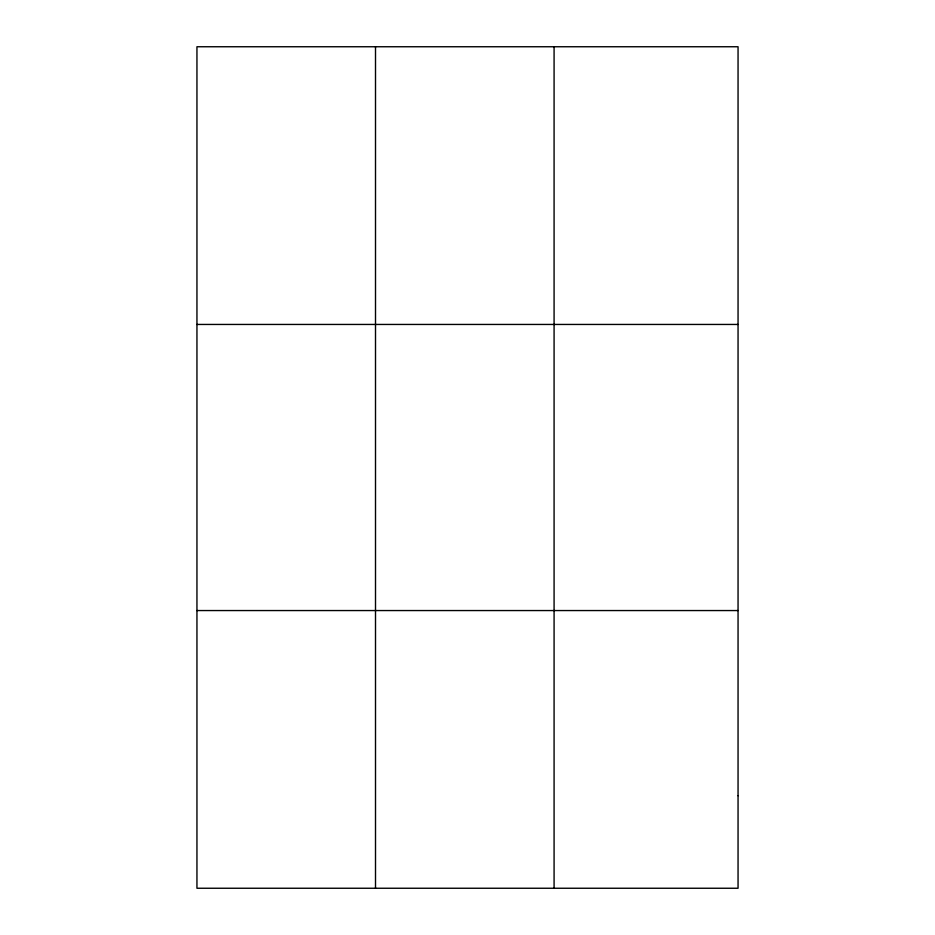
<?xml version="1.0" encoding="UTF-8"?>
<svg xmlns="http://www.w3.org/2000/svg" width="935" height="935" viewBox="0 0 935 935"><rect width="100%" height="100%" fill="white"/><g stroke="black" fill="none" stroke-linecap="round" stroke-linejoin="round"><path stroke-width="1.4" d="M375.508 46.75L375.508 888.25M554.081 46.75L554.081 888.25M196.946 324.445L738.054 324.445M196.946 610.555L738.054 610.555M738.054 795.685L738.054 888.25L196.946 888.25L196.946 46.75L738.054 46.75L738.054 795.685"/></g></svg>
